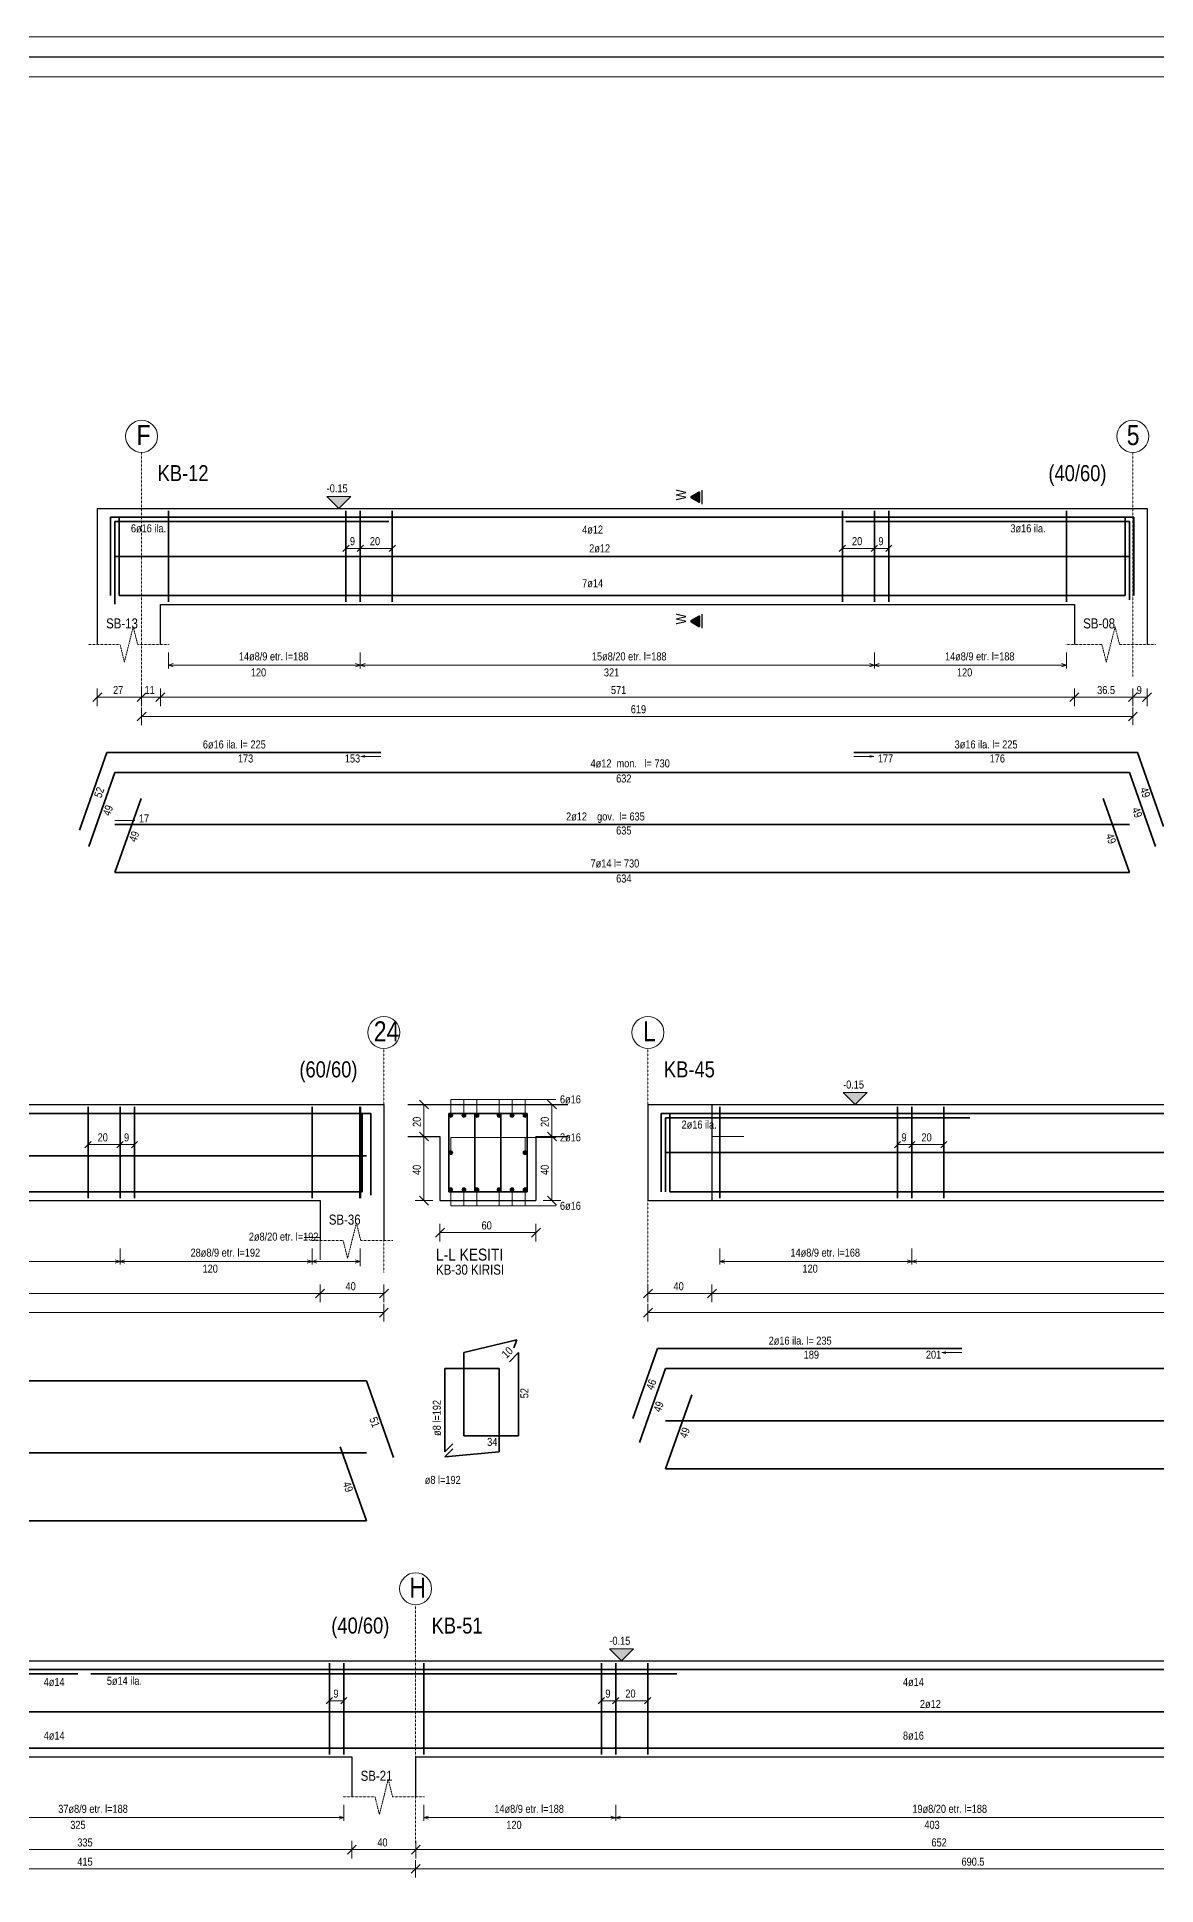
# Model space of a CAD drawing. Header units: millimetres. Extents: x -267 to 94375, y 6431 to 10838.
# Drawn here: x 91171 to 92570, y 8423 to 10732 of the extents above; entities that cross this region are included whole.
import ezdxf

# ---------------------------------------------------------------- set-up
doc = ezdxf.new("R2010")
doc.units = ezdxf.units.MM
doc.header["$LTSCALE"] = 0.0001
doc.linetypes.add('DASHED', pattern=[19.05, 12.7, -6.35])
for name, color, linetype, lineweight in [('AKS BALONU (BEYKENT)', 7, 'Continuous', 20), ('AKS CIZGISI (BEYKENT)', 252, 'DASHED', 20), ('AKS NO (BEYKENT)', 3, 'Continuous', 20), ('DONATI (BEYKENT)', 4, 'Continuous', 35), ('DONATI KESIT (BEYKENT)', 7, 'Continuous', 20), ('DONATI YAZISI (BEYKENT)', 3, 'Continuous', 20), ('I.DONATI OKU (BEYKENT)', 160, 'Continuous', 20), ('KESIT ISMI (BEYKENT)', 6, 'Continuous', 20), ('KESIT SINIRI (BEYKENT)', 241, 'DASHED', 20), ('KESIT_(BEYKENT)', 151, 'Continuous', 25), ('KIRIS (BEYKENT)', 2, 'Continuous', 30), ('KIRIS ISMI (BEYKENT)', 40, 'Continuous', 20), ('KOLON ISMI (BEYKENT)', 91, 'Continuous', 20), ('KOT CIZGI (BEYKENT)', 120, 'Continuous', 20), ('KOT YAZI (BEYKENT)', 7, 'Continuous', 20), ('OLCU (BEYKENT)', 14, 'Continuous', 20), ('OLCU YAZISI (BEYKENT)', 7, 'Continuous', 20), ('PENC2', 1, 'Continuous', 20), ('PENC4', 3, 'Continuous', 50), ('SHEETSUMMARY-50', 152, 'Continuous', 20), ('SheetView', 40, 'Continuous', 20), ('SheetViewOut', 231, 'Continuous', 20)]:
    doc.layers.add(name, color=color, linetype=linetype, lineweight=lineweight)
doc.styles.add('KOT (BEYKENT)', font='')
doc.styles.add('OLCU (BEYKENT)', font='')
doc.styles.add('YAZI (BEYKENT)', font='')
doc.styles.get('KOT (BEYKENT)').set_extended_font_data('Bahnschrift Light Condensed')
doc.styles.get('OLCU (BEYKENT)').set_extended_font_data('Bahnschrift Light Condensed')
doc.styles.get('YAZI (BEYKENT)').set_extended_font_data('Bahnschrift Light Condensed')

msp = doc.modelspace()

# ---------------------------------------------------------------- hatches: boundary and pattern name
at = {"layer": 'DONATI KESIT (BEYKENT)', "lineweight": 30}
h = msp.add_hatch(color=256, dxfattribs=at)
h.dxf.hatch_style = 1
h.paths.add_polyline_path([(91685.48, 9384.28, 1), (91690.48, 9384.28, 1)])
h = msp.add_hatch(color=256, dxfattribs=at)
h.dxf.hatch_style = 1
h.paths.add_polyline_path([(91701.81, 9384.28, 1), (91706.81, 9384.28, 1)])
h = msp.add_hatch(color=256, dxfattribs=at)
h.dxf.hatch_style = 1
h.paths.add_polyline_path([(91718.15, 9384.28, 1), (91723.15, 9384.28, 1)])
h = msp.add_hatch(color=256, dxfattribs=at)
h.dxf.hatch_style = 1
h.paths.add_polyline_path([(91745.81, 9384.28, 1), (91750.81, 9384.28, 1)])
h = msp.add_hatch(color=256, dxfattribs=at)
h.dxf.hatch_style = 1
h.paths.add_polyline_path([(91762.15, 9384.28, 1), (91767.15, 9384.28, 1)])
h = msp.add_hatch(color=256, dxfattribs=at)
h.dxf.hatch_style = 1
h.paths.add_polyline_path([(91778.48, 9384.28, 1), (91783.48, 9384.28, 1)])
h = msp.add_hatch(color=256, dxfattribs=at)
h.dxf.hatch_style = 1
h.paths.add_polyline_path([(91685.48, 9337.78, 1), (91690.48, 9337.78, 1)])
h = msp.add_hatch(color=256, dxfattribs=at)
h.dxf.hatch_style = 1
h.paths.add_polyline_path([(91778.48, 9337.78, 1), (91783.48, 9337.78, 1)])
h = msp.add_hatch(color=256, dxfattribs=at)
h.dxf.hatch_style = 1
h.paths.add_polyline_path([(91685.48, 9291.28, 1), (91690.48, 9291.28, 1)])
h = msp.add_hatch(color=256, dxfattribs=at)
h.dxf.hatch_style = 1
h.paths.add_polyline_path([(91701.81, 9291.28, 1), (91706.81, 9291.28, 1)])
h = msp.add_hatch(color=256, dxfattribs=at)
h.dxf.hatch_style = 1
h.paths.add_polyline_path([(91718.15, 9291.28, 1), (91723.15, 9291.28, 1)])
h = msp.add_hatch(color=256, dxfattribs=at)
h.dxf.hatch_style = 1
h.paths.add_polyline_path([(91745.81, 9291.28, 1), (91750.81, 9291.28, 1)])
h = msp.add_hatch(color=256, dxfattribs=at)
h.dxf.hatch_style = 1
h.paths.add_polyline_path([(91762.15, 9291.28, 1), (91767.15, 9291.28, 1)])
h = msp.add_hatch(color=256, dxfattribs=at)
h.dxf.hatch_style = 1
h.paths.add_polyline_path([(91778.48, 9291.28, 1), (91783.48, 9291.28, 1)])
at = {"layer": 'KESIT_(BEYKENT)'}
h = msp.add_hatch(color=256, dxfattribs=at)
h.dxf.hatch_style = 1
h.paths.add_polyline_path([(91999.51, 10162.18, 0.5773503), (91998.01, 10163.05), (91988.51, 10157.56, 0.5773503), (91988.51, 10155.83), (91998.01, 10150.35, 0.5773503), (91999.51, 10151.21)])
h = msp.add_hatch(color=256, dxfattribs=at)
h.dxf.hatch_style = 1
h.paths.add_polyline_path([(91999.51, 10007.18, 0.5773503), (91998.01, 10008.05), (91988.51, 10002.56, 0.5773503), (91988.51, 10000.83), (91998.01, 9995.35, 0.5773503), (91999.51, 9996.21)])
at = {"layer": 'KOT CIZGI (BEYKENT)'}
for points in [[(91532.85, 10157.78), (91547.85, 10142.78), (91562.85, 10157.78)], [(92208.48, 9412.78), (92178.48, 9412.78), (92193.48, 9397.78)], [(91886.26, 8717.78), (91901.26, 8702.78), (91916.26, 8717.78)]]:
    msp.add_hatch(color=256, dxfattribs=at).paths.add_polyline_path(points)

# ---------------------------------------------------------------- linework, layer by layer
at = {"layer": 'AKS BALONU (BEYKENT)'}
for centre in [(91301.45, 10232.78), (92540.64, 10232.78), (91604.28, 9487.78), (91934.48, 9487.78), (91644.06, 8792.78)]:
    msp.add_circle(centre, 20, dxfattribs=at)
at = {"layer": 'AKS CIZGISI (BEYKENT)'}
for p, q in [((91301.45, 10212.78), (91301.45, 9912.78)), ((92540.64, 10212.78), (92540.64, 9932.78)), ((91604.28, 9467.78), (91604.28, 9187.78)), ((91934.48, 9467.78), (91934.48, 9167.78)), ((91644.06, 8772.78), (91644.06, 8472.78))]:
    msp.add_line(p, q, dxfattribs=at)
at = {"layer": 'DONATI (BEYKENT)'}
for p, q in [((91334.85, 10139.78), (91334.85, 10025.78)), ((91556.85, 10139.78), (91556.85, 10025.78)), ((91574.85, 10139.78), (91574.85, 10025.78)), ((91614.85, 10139.78), (91614.85, 10025.78)), ((92177.64, 10139.78), (92177.64, 10025.78)), ((92217.64, 10139.78), (92217.64, 10025.78)), ((92235.64, 10139.78), (92235.64, 10025.78)), ((92457.64, 10139.78), (92457.64, 10025.78)), ((91262.55, 10033.78), (91262.55, 10131.78)), ((91262.55, 10131.78), (92541.94, 10131.78)), ((91268.05, 10023.08), (91268.05, 10126.28)), ((91268.05, 10126.28), (91610.55, 10126.28)), ((91273.55, 10131.78), (91273.55, 10033.78)), ((92181.94, 10126.28), (92536.44, 10126.28)), ((92530.93, 10033.78), (92530.93, 10131.78)), ((92536.44, 10126.28), (92536.44, 10028.28)), ((92541.94, 10131.78), (92541.94, 10033.78)), ((91268.05, 10082.78), (92536.44, 10082.78)), ((91273.55, 10033.78), (92530.93, 10033.78)), ((91223.65, 9740.48), (91258.05, 9837.78)), ((91258.05, 9837.78), (91600.55, 9837.78)), ((92191.94, 9837.78), (92546.43, 9837.78)), ((92546.43, 9837.78), (92579.1, 9745.39)), ((91235.39, 9720.39), (91268.05, 9812.78)), ((91268.05, 9812.78), (92536.44, 9812.78)), ((92536.44, 9812.78), (92569.1, 9720.39)), ((91300.72, 9780.18), (91268.05, 9687.78)), ((92536.44, 9687.78), (92503.77, 9780.18)), ((91268.05, 9747.78), (92536.44, 9747.78)), ((91268.05, 9687.78), (92536.44, 9687.78)), ((90073, 9386.78), (91587.98, 9386.78)), ((91234.48, 9394.78), (91234.48, 9280.78)), ((91274.48, 9394.78), (91274.48, 9280.78)), ((91292.48, 9394.78), (91292.48, 9280.78)), ((91514.48, 9394.78), (91514.48, 9280.78)), ((91576.98, 9288.78), (91576.98, 9386.78)), ((91587.98, 9386.78), (91587.98, 9284.78)), ((91685.48, 9386.78), (91783.48, 9386.78)), ((91685.48, 9288.78), (91685.48, 9386.78)), ((91718.08, 9288.78), (91718.08, 9386.78)), ((91750.68, 9288.78), (91750.68, 9386.78)), ((91783.48, 9386.78), (91783.48, 9288.78)), ((91950.98, 9288.78), (91950.98, 9386.78)), ((91950.98, 9386.78), (93407.98, 9386.78)), ((91956.48, 9288.78), (91956.48, 9381.28)), ((91956.48, 9381.28), (92336.98, 9381.28)), ((91961.98, 9386.78), (91961.98, 9288.78)), ((92024.48, 9394.78), (92024.48, 9280.78)), ((92246.48, 9394.78), (92246.48, 9280.78)), ((92264.48, 9394.78), (92264.48, 9280.78)), ((92304.48, 9394.78), (92304.48, 9280.78)), ((90444.49, 9333.78), (91582.48, 9333.78)), ((91956.48, 9337.78), (93402.48, 9337.78)), ((90404.49, 9288.78), (91576.98, 9288.78)), ((91783.48, 9288.78), (91685.48, 9288.78)), ((91961.98, 9288.78), (93396.98, 9288.78)), ((91704.48, 9087.78), (91770.67, 9103.78)), ((91766.67, 9093.78), (91770.67, 9103.78)), ((91704.48, 9087.78), (91704.48, 8983.78)), ((91761.18, 9076.46), (91772.48, 9087.78)), ((91772.48, 8983.78), (91772.48, 9087.78)), ((91915.65, 9005.57), (91946.48, 9092.78)), ((91946.48, 9092.78), (92326.98, 9092.78)), ((90073, 9052.78), (91582.48, 9052.78)), ((91582.48, 9052.78), (91616.48, 8956.61)), ((91680.48, 9067.78), (91680.48, 8963.78)), ((91680.48, 9067.78), (91748.48, 9067.78)), ((91748.48, 8963.78), (91748.48, 9067.78)), ((91923.81, 8975.38), (91956.48, 9067.78)), ((91956.48, 9067.78), (93402.48, 9067.78)), ((91989.15, 9035.18), (91956.48, 8942.78)), ((91772.48, 8983.78), (91704.48, 8983.78)), ((91956.48, 9002.78), (93402.48, 9002.78)), ((90444.49, 8962.78), (91582.48, 8962.78)), ((91582.48, 8877.78), (91549.81, 8970.18)), ((91690.48, 8973.78), (91680.48, 8963.78)), ((91690.74, 8967.78), (91680.74, 8957.78)), ((91748.48, 8963.78), (91680.74, 8957.78)), ((91956.48, 8942.78), (93402.48, 8942.78)), ((90404.49, 8877.78), (91582.48, 8877.78)), ((89439.58, 8691.78), (91377.92, 8691.78)), ((90486.16, 8686.28), (91221.55, 8686.28)), ((91237.92, 8691.78), (93025.89, 8691.78)), ((91237.92, 8686.28), (91970.59, 8686.28)), ((91536.26, 8699.78), (91536.26, 8585.78)), ((91554.26, 8699.78), (91554.26, 8585.78)), ((91654.26, 8699.78), (91654.26, 8585.78)), ((91876.25, 8699.78), (91876.25, 8585.78)), ((91894.26, 8699.78), (91894.26, 8585.78)), ((91934.25, 8699.78), (91934.25, 8585.78)), ((89445.08, 8638.78), (93020.39, 8638.78)), ((90753.86, 8593.78), (91704.25, 8593.78)), ((91484.26, 8593.78), (93014.89, 8593.78))]:
    msp.add_line(p, q, dxfattribs=at)
at = {"layer": 'DONATI KESIT (BEYKENT)'}
for centre in [(91687.98, 9384.28), (91704.31, 9384.28), (91720.65, 9384.28), (91748.31, 9384.28), (91764.65, 9384.28), (91780.98, 9384.28), (91687.98, 9337.78), (91780.98, 9337.78), (91687.98, 9291.28), (91704.31, 9291.28), (91720.65, 9291.28), (91748.31, 9291.28), (91764.65, 9291.28), (91780.98, 9291.28)]:
    msp.add_circle(centre, 2.5, dxfattribs=at)
at = {"layer": 'I.DONATI OKU (BEYKENT)'}
for p, q in [((91334.85, 9962.78), (91334.85, 9942.78)), ((91574.85, 9962.78), (91574.85, 9942.78)), ((92217.64, 9962.78), (92217.64, 9942.78)), ((92457.64, 9962.78), (92457.64, 9942.78)), ((91334.85, 9946.78), (91340.85, 9948.78)), ((91334.85, 9946.78), (92457.64, 9946.78)), ((91334.85, 9946.78), (91340.85, 9944.78)), ((91568.85, 9948.78), (91580.85, 9944.78)), ((91568.85, 9944.78), (91580.85, 9948.78)), ((92211.64, 9948.78), (92223.63, 9944.78)), ((92211.64, 9944.78), (92223.63, 9948.78)), ((92457.64, 9946.78), (92451.63, 9948.78)), ((92457.64, 9946.78), (92451.63, 9944.78)), ((91575.55, 9832.78), (91580.45, 9833.76)), ((91600.55, 9832.78), (91575.55, 9832.78)), ((91575.55, 9832.78), (91580.45, 9831.8)), ((92191.94, 9832.78), (92216.94, 9832.78)), ((92216.94, 9832.78), (92212.04, 9833.76)), ((92216.94, 9832.78), (92212.04, 9831.8)), ((91268.05, 9752.78), (91293.05, 9752.78)), ((91687.98, 9384.28), (91687.98, 9404.28)), ((91687.98, 9404.28), (91819.48, 9404.28)), ((91704.31, 9384.28), (91704.31, 9404.28)), ((91720.65, 9384.28), (91720.65, 9404.28)), ((91748.31, 9384.28), (91748.31, 9404.28)), ((91764.65, 9384.28), (91764.65, 9404.28)), ((91780.98, 9384.28), (91780.98, 9404.28)), ((91687.98, 9337.78), (91687.98, 9356.78)), ((91687.98, 9356.78), (91819.48, 9356.78)), ((91780.98, 9337.78), (91780.98, 9356.78)), ((91687.98, 9291.28), (91687.98, 9271.28)), ((91704.31, 9291.28), (91704.31, 9271.28)), ((91720.65, 9291.28), (91720.65, 9271.28)), ((91748.31, 9291.28), (91748.31, 9271.28)), ((91764.65, 9291.28), (91764.65, 9271.28)), ((91780.98, 9291.28), (91780.98, 9271.28)), ((91687.98, 9271.28), (91819.48, 9271.28)), ((91274.48, 9217.78), (91274.48, 9197.78)), ((91514.48, 9217.78), (91514.48, 9197.78)), ((92024.48, 9217.78), (92024.48, 9197.78)), ((92264.48, 9217.78), (92264.48, 9197.78)), ((90574.49, 9201.78), (91514.48, 9201.78)), ((91268.48, 9203.78), (91280.48, 9199.78)), ((91268.48, 9199.78), (91280.48, 9203.78)), ((91514.48, 9201.78), (91508.48, 9203.78)), ((91514.48, 9201.78), (91508.48, 9199.78)), ((92024.48, 9201.78), (92030.48, 9203.78)), ((92024.48, 9201.78), (93294.48, 9201.78)), ((92024.48, 9201.78), (92030.48, 9199.78)), ((92258.48, 9203.78), (92270.48, 9199.78)), ((92258.48, 9199.78), (92270.48, 9203.78)), ((92301.98, 9087.78), (92306.88, 9088.76)), ((92326.98, 9087.78), (92301.98, 9087.78)), ((92301.98, 9087.78), (92306.88, 9086.8)), ((91554.26, 8522.78), (91554.26, 8502.78)), ((91654.26, 8522.78), (91654.26, 8502.78)), ((91894.26, 8522.78), (91894.26, 8502.78)), ((90903.85, 8506.78), (91554.26, 8506.78)), ((91554.26, 8506.78), (91548.26, 8508.78)), ((91554.26, 8506.78), (91548.26, 8504.78)), ((91654.26, 8506.78), (91660.25, 8508.78)), ((91654.26, 8506.78), (92939.59, 8506.78)), ((91654.26, 8506.78), (91660.25, 8504.78)), ((91888.25, 8508.78), (91900.26, 8504.78)), ((91888.25, 8504.78), (91900.26, 8508.78))]:
    msp.add_line(p, q, dxfattribs=at)
at = {"layer": 'KESIT SINIRI (BEYKENT)'}
for p, q in [((91279.95, 9950.78), (91290.95, 9994.78)), ((91290.95, 9994.78), (91296.45, 9972.78)), ((92507.53, 9950.78), (92518.53, 9994.78)), ((92518.53, 9994.78), (92524.04, 9972.78)), ((91235.05, 9972.78), (91274.45, 9972.78)), ((91274.45, 9972.78), (91279.95, 9950.78)), ((91296.45, 9972.78), (91335.85, 9972.78)), ((92456.63, 9972.78), (92502.04, 9972.78)), ((92502.04, 9972.78), (92507.53, 9950.78)), ((92524.04, 9972.78), (92569.43, 9972.78)), ((91564.48, 9227.78), (91569.98, 9249.78)), ((91569.98, 9249.78), (91575.48, 9227.78)), ((91513.48, 9227.78), (91553.48, 9227.78)), ((91553.48, 9227.78), (91558.98, 9205.78)), ((91558.98, 9205.78), (91564.48, 9227.78)), ((91575.48, 9227.78), (91615.48, 9227.78)), ((91604.25, 8532.78), (91609.76, 8554.78)), ((91609.76, 8554.78), (91615.26, 8532.78)), ((91553.25, 8532.78), (91593.25, 8532.78)), ((91593.25, 8532.78), (91598.75, 8510.78)), ((91598.75, 8510.78), (91604.25, 8532.78)), ((91615.26, 8532.78), (91655.25, 8532.78))]:
    msp.add_line(p, q, dxfattribs=at)
at = {"layer": 'KESIT_(BEYKENT)'}
for p, q in [((92002.01, 10165.36), (92002.01, 10148.04)), ((92002.01, 10010.36), (92002.01, 9993.04))]:
    msp.add_line(p, q, dxfattribs=at)
at = {"layer": 'KESIT_(BEYKENT)', "flags": 128}
for points in [[(91998.01, 10163.05), (91988.51, 10157.56, 0.5773503), (91988.51, 10155.83), (91998.01, 10150.35, 0.5773503), (91999.51, 10151.21), (91999.51, 10162.18, 0.5773503)], [(91998.01, 10008.05), (91988.51, 10002.56, 0.5773503), (91988.51, 10000.83), (91998.01, 9995.35, 0.5773503), (91999.51, 9996.21), (91999.51, 10007.18, 0.5773503)]]:
    msp.add_lwpolyline(points, format="xyb", close=True, dxfattribs=at)
at = {"layer": 'KIRIS (BEYKENT)'}
for p, q in [((91246.05, 10142.78), (92558.43, 10142.78)), ((91246.05, 10142.78), (91246.05, 9972.78)), ((92558.43, 10142.78), (92558.43, 9972.78)), ((91324.85, 9972.78), (91324.85, 10022.78)), ((91324.85, 10022.78), (92467.63, 10022.78)), ((92467.63, 10022.78), (92467.63, 9972.78)), ((78974.8, 9397.78), (91604.48, 9397.78)), ((91604.48, 9397.78), (91604.48, 9227.78)), ((91634.48, 9397.78), (91834.48, 9397.78)), ((91934.48, 9397.78), (91934.48, 9277.78)), ((91934.48, 9397.78), (93424.48, 9397.78)), ((92014.48, 9397.78), (92014.48, 9277.78)), ((91634.48, 9357.78), (91674.48, 9357.78)), ((91674.48, 9357.78), (91674.48, 9277.78)), ((91794.48, 9357.78), (91834.48, 9357.78)), ((91794.48, 9357.78), (91794.48, 9277.78)), ((90564.49, 9277.78), (91524.48, 9277.78)), ((91524.48, 9277.78), (91524.48, 9227.78)), ((91674.48, 9277.78), (91794.48, 9277.78)), ((91934.48, 9277.78), (93424.48, 9277.78)), ((89423.08, 8702.78), (93042.39, 8702.78)), ((90893.85, 8582.78), (91564.26, 8582.78)), ((91564.26, 8582.78), (91564.26, 8532.78)), ((91644.25, 8532.78), (91644.25, 8582.78)), ((91644.25, 8582.78), (92949.59, 8582.78))]:
    msp.add_line(p, q, dxfattribs=at)
at = {"layer": 'KOT CIZGI (BEYKENT)'}
for p, q in [((91527.85, 10142.78), (91567.85, 10142.78)), ((91532.85, 10157.78), (91562.85, 10157.78)), ((91547.85, 10142.78), (91532.85, 10157.78)), ((91547.85, 10142.78), (91562.85, 10157.78)), ((92178.48, 9412.78), (92208.48, 9412.78)), ((92193.48, 9397.78), (92178.48, 9412.78)), ((92193.48, 9397.78), (92208.48, 9412.78)), ((92173.48, 9397.78), (92213.48, 9397.78)), ((91886.26, 8717.78), (91916.26, 8717.78)), ((91901.26, 8702.78), (91886.26, 8717.78)), ((91901.26, 8702.78), (91916.26, 8717.78)), ((91881.26, 8702.78), (91921.26, 8702.78))]:
    msp.add_line(p, q, dxfattribs=at)
at = {"layer": 'OLCU (BEYKENT)'}
for p, q in [((91552.97, 10088.89), (91560.74, 10096.68)), ((91556.86, 10081.78), (91556.85, 10103.78)), ((91556.85, 10092.78), (91614.85, 10092.78)), ((91570.97, 10088.89), (91578.74, 10096.68)), ((91574.86, 10081.78), (91574.85, 10103.78)), ((91610.97, 10088.89), (91618.73, 10096.68)), ((91614.86, 10081.78), (91614.85, 10103.78)), ((92173.75, 10088.89), (92181.52, 10096.68)), ((92177.64, 10081.78), (92177.63, 10103.78)), ((92177.64, 10092.78), (92235.64, 10092.78)), ((92213.75, 10088.89), (92221.52, 10096.68)), ((92217.64, 10081.78), (92217.63, 10103.78)), ((92231.75, 10088.89), (92239.52, 10096.68)), ((92235.64, 10081.78), (92235.63, 10103.78)), ((91251.55, 9912.28), (91240.55, 9901.28)), ((91246.05, 9917.78), (91246.05, 9895.78)), ((91246.05, 9906.78), (92558.43, 9906.78)), ((91306.95, 9912.28), (91295.95, 9901.28)), ((91301.45, 9917.78), (91301.45, 9895.78)), ((91330.35, 9912.28), (91319.35, 9901.28)), ((91324.85, 9917.78), (91324.85, 9895.78)), ((92473.14, 9912.28), (92462.13, 9901.28)), ((92467.63, 9917.78), (92467.63, 9895.78)), ((92546.13, 9912.28), (92535.14, 9901.28)), ((92540.64, 9917.78), (92540.64, 9895.78)), ((92552.94, 9901.28), (92563.93, 9912.28)), ((92558.43, 9917.78), (92558.43, 9895.78)), ((91306.95, 9888.28), (91295.95, 9877.28)), ((91301.45, 9893.78), (91301.45, 9871.78)), ((92535.14, 9877.28), (92546.13, 9888.28)), ((92540.64, 9893.78), (92540.64, 9871.78)), ((91301.45, 9882.78), (92540.64, 9882.78)), ((91659.98, 9392.28), (91648.98, 9403.28)), ((91819.98, 9392.28), (91808.98, 9403.28)), ((91643.48, 9397.78), (91665.48, 9397.78)), ((91654.48, 9277.78), (91654.48, 9397.78)), ((91803.48, 9397.78), (91825.48, 9397.78)), ((91814.48, 9277.78), (91814.48, 9397.78)), ((91934.48, 9397.78), (91934.48, 9277.78)), ((91934.48, 9397.78), (92054.48, 9397.78)), ((91234.49, 9336.78), (91234.48, 9358.78)), ((91274.49, 9336.78), (91274.48, 9358.78)), ((91292.49, 9336.78), (91292.48, 9358.78)), ((91643.48, 9357.78), (91665.48, 9357.78)), ((91648.98, 9363.28), (91659.98, 9352.28)), ((91803.48, 9357.78), (91825.48, 9357.78)), ((91808.98, 9363.28), (91819.98, 9352.28)), ((92054.48, 9357.78), (92014.48, 9357.78)), ((92014.48, 9357.78), (92014.48, 9277.78)), ((92246.49, 9336.78), (92246.48, 9358.78)), ((92264.49, 9336.78), (92264.47, 9358.78)), ((92304.49, 9336.78), (92304.48, 9358.78)), ((91230.6, 9343.89), (91238.36, 9351.68)), ((91234.48, 9347.78), (91292.48, 9347.78)), ((91270.6, 9343.89), (91278.36, 9351.68)), ((91288.6, 9343.89), (91296.36, 9351.68)), ((92242.59, 9343.89), (92250.36, 9351.68)), ((92246.48, 9347.78), (92304.48, 9347.78)), ((92260.6, 9343.89), (92268.36, 9351.68)), ((92300.59, 9343.89), (92308.36, 9351.68)), ((91648.98, 9283.28), (91659.98, 9272.28)), ((91808.98, 9283.28), (91819.98, 9272.28)), ((91643.48, 9277.78), (91665.48, 9277.78)), ((91803.48, 9277.78), (91825.48, 9277.78)), ((91934.48, 9277.78), (92014.48, 9277.78)), ((91679.98, 9243.28), (91668.98, 9232.28)), ((91674.48, 9248.78), (91674.48, 9226.78)), ((91674.48, 9237.78), (91794.48, 9237.78)), ((91788.98, 9232.28), (91799.98, 9243.28)), ((91794.48, 9226.78), (91794.48, 9248.78)), ((91524.48, 9172.78), (91524.48, 9150.78)), ((91604.48, 9172.78), (91604.48, 9150.78)), ((91934.48, 9172.78), (91934.48, 9150.78)), ((92014.48, 9172.78), (92014.48, 9150.78)), ((83904.6, 9161.78), (91604.28, 9161.78)), ((91529.98, 9167.28), (91518.98, 9156.28)), ((91598.98, 9156.28), (91609.98, 9167.28)), ((91604.28, 9148.78), (91604.28, 9126.78)), ((91939.98, 9167.28), (91928.98, 9156.28)), ((91934.48, 9161.78), (93424.48, 9161.78)), ((91934.48, 9148.78), (91934.48, 9126.78)), ((92019.98, 9167.28), (92008.98, 9156.28)), ((78975, 9137.78), (91604.28, 9137.78)), ((91598.78, 9132.28), (91609.78, 9143.28)), ((91939.98, 9143.28), (91928.98, 9132.28)), ((91934.48, 9137.78), (93324.48, 9137.78)), ((91536.26, 8641.78), (91536.25, 8663.78)), ((91554.26, 8641.78), (91554.25, 8663.78)), ((91876.26, 8641.78), (91876.25, 8663.78)), ((91894.26, 8641.78), (91894.25, 8663.78)), ((91934.26, 8641.78), (91934.25, 8663.78)), ((91532.37, 8648.89), (91540.14, 8656.68)), ((91536.26, 8652.78), (91554.26, 8652.78)), ((91550.37, 8648.89), (91558.14, 8656.68)), ((91872.37, 8648.89), (91880.14, 8656.68)), ((91876.25, 8652.78), (91934.25, 8652.78)), ((91890.37, 8648.89), (91898.14, 8656.68)), ((91930.37, 8648.89), (91938.14, 8656.68)), ((91564.26, 8477.78), (91564.26, 8455.78)), ((91644.25, 8477.78), (91644.25, 8455.78)), ((90814.05, 8466.78), (91644.06, 8466.78)), ((91569.76, 8472.28), (91558.75, 8461.28)), ((91649.75, 8472.28), (91638.76, 8461.28)), ((91644.06, 8453.78), (91644.06, 8431.78)), ((91644.25, 8466.78), (93042.39, 8466.78)), ((89423.68, 8442.78), (93024.99, 8442.78)), ((91649.55, 8448.28), (91638.56, 8437.28))]:
    msp.add_line(p, q, dxfattribs=at)
at = {"layer": 'PENC2'}
for p, q in [((91504.48, 9231.78), (91524.48, 9231.78)), ((91524.48, 9203.78), (91524.48, 9231.78)), ((91574.48, 9217.78), (91574.48, 9195.78)), ((91514.48, 9201.78), (91520.48, 9203.78)), ((91514.48, 9201.78), (91574.48, 9201.78)), ((91514.48, 9201.78), (91520.48, 9199.78)), ((91574.48, 9201.78), (91568.48, 9203.78)), ((91574.48, 9201.78), (91568.48, 9199.78))]:
    msp.add_line(p, q, dxfattribs=at)
at = {"layer": 'PENC4'}
msp.add_line((91574.48, 9394.78), (91574.48, 9280.78), dxfattribs=at)
at = {"layer": 'SHEETSUMMARY-50', "const_width": 2, "flags": 128}
msp.add_lwpolyline([(72679.28, 6556.81), (94349.5, 6556.81), (94349.5, 10706.81), (72679.28, 10706.81)], close=True, dxfattribs=at)
at = {"layer": 'SheetView'}
msp.add_lwpolyline([(72704.28, 6581.81), (93724.5, 6581.81), (93724.5, 10681.81), (72704.28, 10681.81)], close=True, dxfattribs=at)
at = {"layer": 'SheetViewOut'}
msp.add_lwpolyline([(72654.28, 6531.81), (94374.5, 6531.81), (94374.5, 10731.81), (72654.28, 10731.81)], close=True, dxfattribs=at)

# ---------------------------------------------------------------- texts
at = {"layer": 'AKS NO (BEYKENT)', "style": 'YAZI (BEYKENT)'}
for s, p in [('F', (91295.14, 10221.78)), ('5', (92533.14, 10221.78)), ('24', (91591.78, 9476.78)), ('L', (91928.32, 9476.78)), ('H', (91636.25, 8781.78))]:
    msp.add_text(s, height=25, dxfattribs=at).set_placement(p)
at = {"layer": 'DONATI YAZISI (BEYKENT)', "style": 'YAZI (BEYKENT)'}
for s, p in [('6ø16 ila.', (91288.1, 10112.78)), ('4ø12', (91852.24, 10111.28)), ('3ø16 ila.', (92387.68, 10112.78)), ('2ø12', (91861.04, 10087.78)), ('7ø14', (91852.24, 10044.28)), (' 14ø8/9 etr. l=188', (91419.85, 9952.78)), (' 15ø8/20 etr. l=188', (91861.24, 9952.78)), (' 14ø8/9 etr. l=188', (92302.64, 9952.78)), ('6ø16 ila. l= 225', (91377.99, 9842.78)), ('3ø16 ila. l= 225', (92317.9, 9842.78)), ('4ø12  mon.   l= 730', (91862.75, 9819.09)), ('2ø12    gov.  l= 635', (91832.11, 9752.78)), ('7ø14 l= 730', (91862.75, 9694.09)), ('6ø16', (91824.48, 9399.28)), ('2ø16 ila.', (91976.52, 9367.78)), ('2ø16', (91824.48, 9351.78)), ('6ø16', (91824.48, 9266.28)), (' 2ø8/20 etr. l=192', (91432.34, 9227.78)), (' 28ø8/9 etr. l=192', (91359.48, 9207.78)), (' 14ø8/9 etr. l=168', (92109.48, 9207.78)), ('2ø16 ila. l= 235', (92085.44, 9097.78)), ('ø8 l=192', (91655.48, 8923.78)), ('5ø14 ila.', (91257.97, 8672.78)), ('4ø14', (91179.05, 8671.28)), ('4ø14', (92253.32, 8671.28)), ('2ø12', (92274.52, 8643.78)), ('4ø14', (91179.05, 8604.28)), ('8ø16', (92253.32, 8604.28)), (' 37ø8/9 etr. l=188', (91194.05, 8512.78)), (' 14ø8/9 etr. l=188', (91739.26, 8512.78)), (' 19ø8/20 etr. l=188', (92261.92, 8512.78))]:
    msp.add_text(s, height=10, dxfattribs=at).set_placement(p)
msp.add_text('ø8 l=192', height=10, rotation=90, dxfattribs=at).set_placement((91675.48, 8983.78))
at = {"layer": 'KESIT ISMI (BEYKENT)', "style": 'YAZI (BEYKENT)'}
for p in [(91982.26, 10152.78), (91982.26, 9997.78)]:
    msp.add_text('W', height=12.5, rotation=90, dxfattribs=at).set_placement(p)
msp.add_text('L-L KESITI', height=15, dxfattribs=at).set_placement((91669.48, 9202.78))
at = {"layer": 'KIRIS ISMI (BEYKENT)', "style": 'YAZI (BEYKENT)'}
for s, height, p in [('KB-12', 20, (91321.45, 10176.78)), ('(40/60)', 20, (92435.16, 10176.78)), ('(60/60)', 20, (91498.7, 9431.78)), ('KB-45', 20, (91954.48, 9431.78)), ('KB-30 KIRISI', 12.5, (91669.48, 9185.28)), ('(40/60)', 20, (91538.58, 8736.78)), ('KB-51', 20, (91664.05, 8736.78))]:
    msp.add_text(s, height=height, dxfattribs=at).set_placement(p)
at = {"layer": 'KOLON ISMI (BEYKENT)', "style": 'YAZI (BEYKENT)'}
for s, p in [('SB-13', (91257.05, 9992.78)), ('SB-08', (92478.64, 9992.78)), ('SB-36', (91535.48, 9247.78)), ('SB-21', (91575.26, 8552.78))]:
    msp.add_text(s, height=12.5, dxfattribs=at).set_placement(p)
at = {"layer": 'KOT YAZI (BEYKENT)', "style": 'KOT (BEYKENT)'}
for p in [(91532.85, 10162.78), (92178.48, 9417.78), (91886.26, 8722.78)]:
    msp.add_text('-0.15', height=10, dxfattribs=at).set_placement(p)
at = {"layer": 'OLCU YAZISI (BEYKENT)', "style": 'OLCU (BEYKENT)'}
for s, p in [('9', (91561.85, 10096.78)), ('20', (91586.85, 10096.78)), ('20', (92189.63, 10096.78)), ('9', (92222.63, 10096.78)), (' 120', (91434.85, 9932.78)), (' 321', (91876.24, 9932.78)), (' 120', (92317.63, 9932.78)), ('27', (91265.75, 9910.78)), ('11', (91305.15, 9910.78)), ('571', (91888.24, 9910.78)), ('36.5', (92496.14, 9910.78)), ('9', (92545.54, 9910.78)), ('619', (91913.04, 9886.78)), ('173', (91421.8, 9825.28)), ('153', (91555.55, 9825.28)), ('177', (92221.94, 9825.28)), ('176', (92361.69, 9825.28)), ('632', (91894.74, 9800.28)), ('17', (91298.05, 9750.28)), ('635', (91894.74, 9735.28)), ('634', (91894.74, 9675.28)), ('20', (91246.48, 9351.78)), ('9', (91279.48, 9351.78)), ('9', (92251.48, 9351.78)), ('20', (92276.48, 9351.78)), ('60', (91726.48, 9241.78)), (' 120', (91374.48, 9187.78)), (' 120', (92124.48, 9187.78)), ('40', (91556.38, 9165.78)), ('40', (91966.48, 9165.78)), ('189', (92129.23, 9080.28)), ('201', (92281.98, 9080.28)), ('34', (91733.48, 8971.28)), ('9', (91541.25, 8656.78)), ('9', (91881.25, 8656.78)), ('20', (91906.25, 8656.78)), (' 325', (91209.05, 8492.78)), (' 120', (91754.26, 8492.78)), (' 403', (92276.92, 8492.78)), ('335', (91221.05, 8470.78)), ('40', (91596.16, 8470.78)), ('652', (92288.92, 8470.78)), ('415', (91221.05, 8446.78)), ('690.5', (92326.52, 8446.78))]:
    msp.add_text(s, height=10, dxfattribs=at).set_placement(p)
for s, rotation, p in [('52', 70.52884, (91250.97, 9780.25)), ('49', 289.47116, (92549.32, 9792.13)), ('49', 70.52884, (91261.84, 9757.7)), ('49', 289.47116, (92539.32, 9767.13)), ('49', 70, (91294.51, 9725.1)), ('49', 289, (92506.65, 9734.53)), ('20', 90, (91650.48, 9369.78)), ('20', 90, (91810.48, 9369.78)), ('40', 90, (91650.48, 9309.78)), ('40', 90, (91810.48, 9309.78)), ('10', 45, (91757.63, 9079.98)), ('46', 70.52884, (91941.18, 9040.29)), ('52', 90, (91784.98, 9030.78)), ('51', 289.47116, (91586.03, 9005.24)), ('49', 70.52884, (91950.27, 9012.7)), ('49', 70, (91982.93, 8980.1)), ('49', 289, (91552.69, 8924.53))]:
    msp.add_text(s, height=10, rotation=rotation, dxfattribs=at).set_placement(p)

doc.saveas('drawing.dxf')
